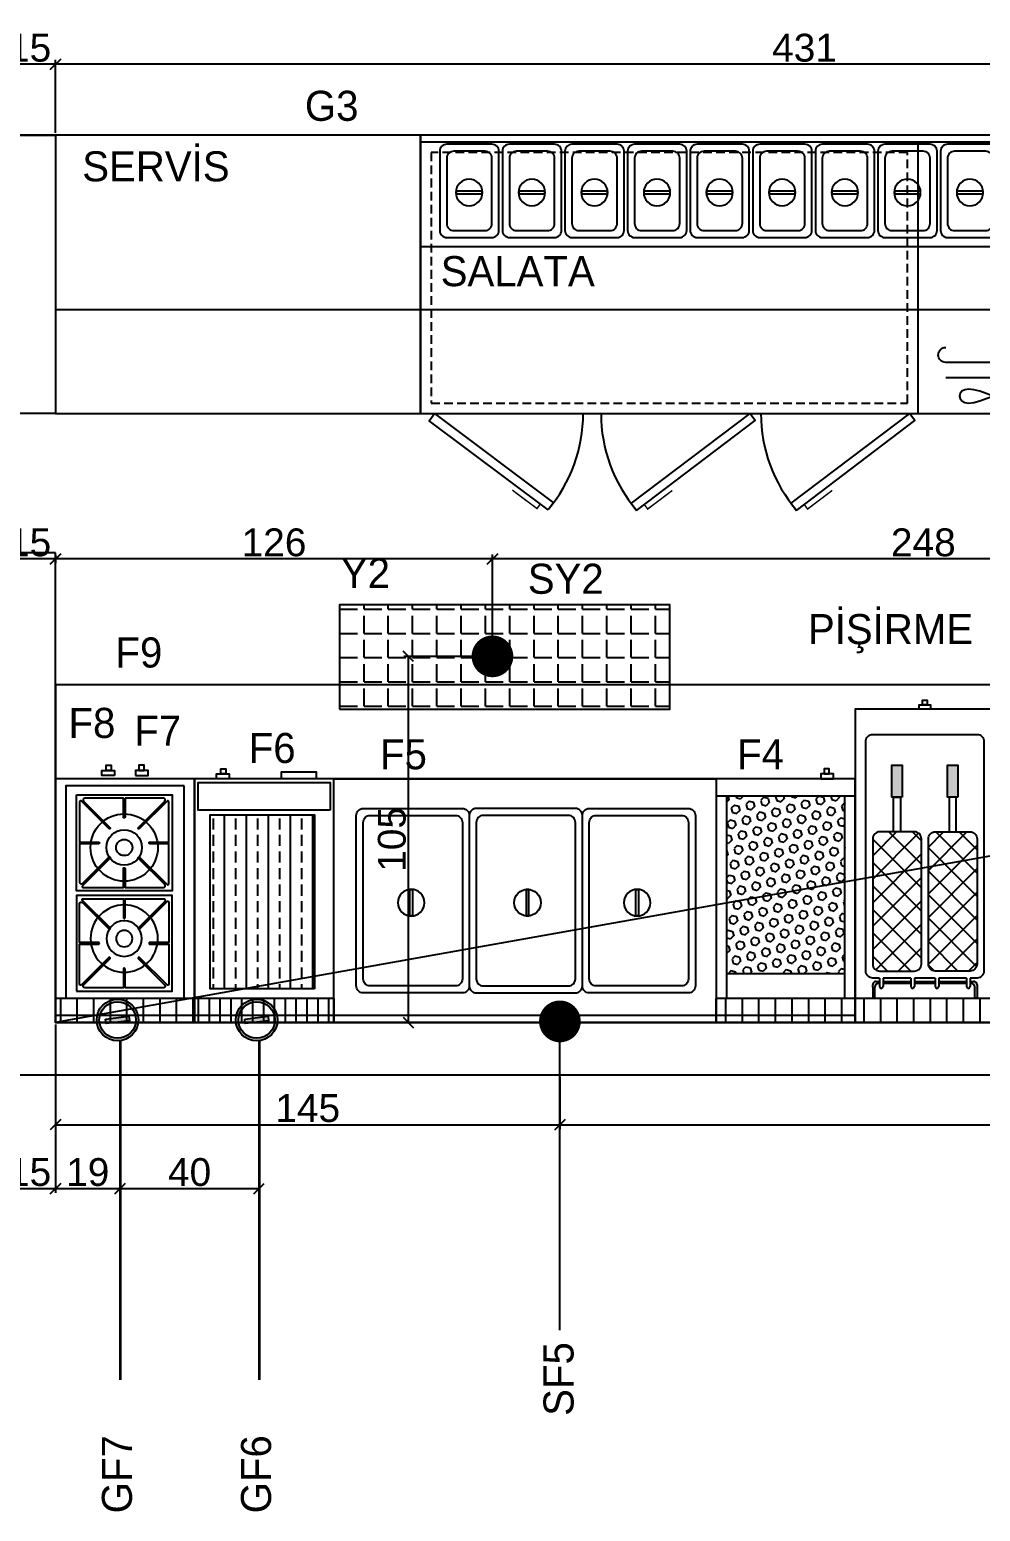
# Model space of a CAD drawing. Header units: millimetres. Extents: x 63882 to 85892, y -58394 to -53173.
# Drawn here: x 73675.1 to 73948.5, y -55514.4 to -55088.6 of the extents above; entities that cross this region are included whole.
import ezdxf
from ezdxf.enums import TextEntityAlignment as Align

# ---------------------------------------------------------------- set-up
doc = ezdxf.new("R2010")
doc.units = ezdxf.units.MM
doc.header["$LTSCALE"] = 5
doc.linetypes.add('DASHED', pattern=[0.75, 0.5, -0.25])
for name, color, linetype in [('002 Çizgi', 7, 'Continuous'), ('S2000-002 Çizgi', 7, 'Continuous'), ('S2000-024 Gaz Tes İşaretler', 3, 'Continuous'), ('SIH', 4, 'Continuous'), ('SU', 152, 'Continuous')]:
    doc.layers.add(name, color=color, linetype=linetype)
doc.layers.add('ELK', color=1, linetype='Continuous', lineweight=35)
doc.layers.add('GAZ', color=200, linetype='Continuous', lineweight=25)
doc.styles.get("Standard").update_dxf_attribs({"font": 'arial.ttf'})
doc.styles.add('TAKSİM', font='GOTHIC.TTF', dxfattribs={"height": 20})
doc.dimstyles.new('OLCU50', dxfattribs={"dimtxt": 8, "dimasz": 3, "dimexe": 1.25, "dimexo": 0.625, "dimtad": 1, "dimdec": 0, "dimtxsty": 'Standard', "dimblk": 'OBLIQUE', "dimcen": 2.5, "dimclrd": 256, "dimclre": 251, "dimclrt": 25, "dimadec": 0, "dimazin": 0, "dimtfac": 1, "dimtdec": 0, "dimtmove": 0, "dimatfit": 3, "dimldrblk": 'OBLIQUE', "dimfxl": 1, "dimarcsym": 0})
pattern_1 = [(45, (-3503.4763, -4976.5224), (-3.367596, 3.367596), []), (135, (-3503.4763, -4976.5224), (-3.367596, -3.367596), [])]
pattern_2 = [(45, (-3543.4763, -4976.5224), (-3.367596, 3.367596), []), (135, (-3543.4763, -4976.5224), (-3.367596, -3.367596), [])]

# ---------------------------------------------------------------- blocks, each defined once
blk = doc.blocks.new('A$C604B7618')
at = {"layer": 'S2000-002 Çizgi'}
blk.add_lwpolyline([(0, 30.57), (30.57, 30.57), (30.57, 0), (0, 0), (0, 30.57)], dxfattribs=at)
blk.add_lwpolyline([(15.55, 29.52), (15.55, 23.44, -0.414214), (15.34, 23.23), (15.23, 23.23, -0.414214), (15.02, 23.44), (15.02, 29.52), (2.68, 29.52, 0.668179), (2.31, 28.63), (10.81, 20.13, -0.810443), (10.38, 19.82), (1.59, 28.61, 0.668179), (1.05, 28.39), (1.05, 15.55), (7.13, 15.55, -0.414214), (7.34, 15.34), (7.34, 15.23, -0.414214), (7.13, 15.02), (1.05, 15.02), (1.05, 2.68, 0.668179), (1.94, 2.31), (10.43, 10.81, -0.810443), (10.75, 10.38), (1.96, 1.59, 0.668179), (2.18, 1.05), (15.02, 1.05), (15.02, 7.13, -0.414214), (15.23, 7.34), (15.34, 7.34, -0.414214), (15.55, 7.13), (15.55, 1.05), (27.88, 1.05, 0.668179), (28.26, 1.94), (19.76, 10.43, -0.810443), (20.19, 10.75), (28.98, 1.96, 0.668179), (29.52, 2.18), (29.52, 15.02), (23.44, 15.02, -0.414214), (23.23, 15.23), (23.23, 15.34, -0.414214), (23.44, 15.55), (29.52, 15.55), (29.52, 28.39, 0.668179), (28.98, 28.61), (20.19, 19.82, -0.810443), (19.76, 20.13), (28.26, 28.63, 0.668179), (27.88, 29.52)], format="xyb", close=True, dxfattribs=at)
for radius in [10.75, 5.66, 2.6]:
    blk.add_circle((15.28, 13.8), radius, dxfattribs=at)
blk = doc.blocks.new('A$C75D42FA3')
at = {"layer": 'S2000-002 Çizgi'}
h = blk.add_hatch(dxfattribs=at)
h.set_pattern_fill('ANSI31', color=256, scale=1.5, angle=45, style=0)
h.set_pattern_definition([(90, (-2508.419, -6411.801), (-4.7625, 9e-16), [])])
h.paths.add_polyline_path([(40, 66.92), (40, 73.92), (0, 73.92), (0, 66.92)])
for points in [[(0, 3.92), (40, 3.92), (40, 73.92), (0, 73.92)], [(40, 66.92), (0, 66.92), (0, 73.92), (40, 73.92)], [(3, 5.92), (37, 5.92), (37, 66.92), (3, 66.92)], [(16.98, 2.92), (13.33, 2.92), (13.33, 1.46), (16.98, 1.46)], [(16.01, 1.46), (14.55, 1.46), (14.55, 0), (16.01, 0)], [(23.02, 2.92), (26.67, 2.92), (26.67, 1.46), (23.02, 1.46)], [(23.99, 1.46), (25.45, 1.46), (25.45, 0), (23.99, 0)]]:
    blk.add_lwpolyline(points, close=True, dxfattribs=at)
at = {"layer": 'S2000-002 Çizgi', "xscale": -0.8999999999996362, "yscale": 0.8999999999996362, "zscale": 0.9}
blk.add_blockref('A$C604B7618', (34, 37.4), dxfattribs=at)
at = {"layer": 'S2000-002 Çizgi', "xscale": 0.8999999999996362, "yscale": 0.8999999999996362, "zscale": 0.8999999999996362, "rotation": 180}
blk.add_blockref('A$C604B7618', (34, 36.06), dxfattribs=at)
blk = doc.blocks.new('A$C10DD08F9')
at = {"layer": 'S2000-002 Çizgi'}
h = blk.add_hatch(dxfattribs=at)
h.set_pattern_fill('ANSI31', color=256, scale=1.5, angle=45, style=0)
h.set_pattern_definition([(90, (-3928.432, -4962.946), (-4.7625, 9e-16), [])])
h.paths.add_polyline_path([(40, 65.92), (40, 72.92), (0, 72.92), (0, 65.92)])
h = blk.add_hatch(dxfattribs=at)
h.set_pattern_fill('HEX', color=256, scale=0.4, angle=45, style=0)
h.set_pattern_definition([(45, (-4118.8184, -4991.2078), (-1.5554256, 1.5554256), [1.27, -2.54]), (165, (-4118.8184, -4991.2078), (-0.5693253, -2.1247509), [1.27, -2.54]), (105, (-4117.9204, -4990.3098), (-2.1247509, -0.5693253), [1.27, -2.54])])
h.paths.add_polyline_path([(37, 58.92), (3, 58.92), (3, 7.92), (37, 7.92)])
blk.add_line((0, 7.92), (40, 7.92), dxfattribs=at)
for points in [[(0, 2.92), (40, 2.92), (40, 72.92), (0, 72.92)], [(0, 72.92), (40, 72.92), (40, 65.92), (0, 65.92)], [(3, 58.92), (37, 58.92), (37, 65.92), (3, 65.92)], [(9.94, 2.92), (6.3, 2.92), (6.3, 1.46), (9.94, 1.46)], [(8.98, 1.46), (7.52, 1.46), (7.52, 0), (8.98, 0)]]:
    blk.add_lwpolyline(points, close=True, dxfattribs=at)
blk.add_lwpolyline([(3, 62.92), (3, 7.92), (37, 7.92), (37, 62.92)], dxfattribs=at)
blk = doc.blocks.new('A$C606A0E10')
at = {"layer": 'S2000-002 Çizgi'}
h = blk.add_hatch(dxfattribs=at)
h.set_pattern_fill('ANSI31', color=256, scale=25, angle=45, style=0)
h.set_pattern_definition([(90, (-3683, -7890.5476), (-3.125, 7e-16), [])])
h.paths.add_polyline_path([(0, 72.92), (0, 65.92), (40, 65.92), (40, 72.92)])
h = blk.add_hatch(dxfattribs=at)
h.set_pattern_fill('ANSI33', color=256, angle=45, style=0)
h.set_pattern_definition([(90, (-2871.404, -4914.4606), (-6.35, 1e-15), []), (90, (-2868.229, -4911.2855), (-6.35, 1e-15), [3.175, -1.5875])])
h.paths.add_polyline_path([(35.53, 63.21), (5.53, 63.21), (5.53, 13.21), (35.53, 13.21)])
for points in [[(0, 2.92), (40, 2.92), (40, 72.92), (0, 72.92)], [(0, 72.92), (40, 72.92), (40, 65.92), (0, 65.92)], [(5.53, 63.21), (35.53, 63.21), (35.53, 13.21), (5.53, 13.21)], [(1, 11.92), (39, 11.92), (39, 3.92), (1, 3.92)], [(5, 2.92), (15, 2.92), (15, 0.92), (5, 0.92)], [(30.06, 2.92), (33.7, 2.92), (33.7, 1.46), (30.06, 1.46)], [(31.02, 1.46), (32.48, 1.46), (32.48, 0), (31.02, 0)]]:
    blk.add_lwpolyline(points, close=True, dxfattribs=at)
blk = doc.blocks.new('A$C4383204F')
at = {"layer": 'S2000-002 Çizgi'}
for points in [[(51, 32.5), (2, 32.5, 0.414214), (0, 30.5), (0, 2, 0.414214), (2, 0), (51, 0, 0.414214), (53, 2), (53, 30.5, 0.414214)], [(49, 30.5), (4, 30.5, 0.414214), (2, 28.5), (2, 4, 0.414214), (4, 2), (49, 2, 0.414214), (51, 4), (51, 28.5, 0.414214)]]:
    blk.add_lwpolyline(points, format="xyb", close=True, dxfattribs=at)
blk.add_lwpolyline([(29.68, 16.18), (22.18, 16.18), (22.18, 15.43), (29.68, 15.43)], close=True, dxfattribs=at)
blk.add_circle((25.93, 15.78), 3.82, dxfattribs=at)
blk = doc.blocks.new('A$C662C3301')
at = {"layer": 'S2000-002 Çizgi'}
blk.add_lwpolyline([(0, 70), (110, 70), (110, 0), (0, 0)], close=True, dxfattribs=at)
at = {"layer": 'S2000-002 Çizgi', "extrusion": (0, 0, -1), "zscale": -1, "rotation": 90}
for p in [(-6.5, 8.5), (-71.5, 8.5)]:
    blk.add_blockref('A$C4383204F', p, dxfattribs=at)
at = {"layer": 'S2000-002 Çizgi', "rotation": 90}
blk.add_blockref('A$C4383204F', (71.5, 8.5), dxfattribs=at)
blk = doc.blocks.new('A$C01E77913')
at = {"layer": 'S2000-002 Çizgi'}
for points in [[(2, 26.8), (15, 26.8, -0.414214), (17, 24.8), (17, 2, -0.414214), (15, 0), (2, 0, -0.414214), (0, 2), (0, 24.8, -0.414214)], [(4, 24.8), (13, 24.8, -0.414214), (15, 22.8), (15, 4, -0.414214), (13, 2), (4, 2, -0.414214), (2, 4), (2, 22.8, -0.414214)]]:
    blk.add_lwpolyline(points, format="xyb", close=True, dxfattribs=at)
blk.add_lwpolyline([(4.71, 14.27), (12.21, 14.27), (12.21, 13.52), (4.71, 13.52)], close=True, dxfattribs=at)
blk.add_circle((8.46, 13.87), 3.82, dxfattribs=at)
blk = doc.blocks.new('A$C5A5326B7')
at = {"layer": '002 Çizgi', "color": 7}
blk.add_line((188, 105.82), (0, 105.82), dxfattribs=at)
for points in [[(188, 27.82), (188, 107.82), (0, 107.82), (0, 27.82)], [(0, 75.82), (188.01, 75.82), (188.01, 107.82), (0, 107.82)], [(171.56, 30.84), (170.1, 31.01), (168.4, 31.47), (166.54, 32.11), (164.59, 32.84), (162.64, 33.58), (160.78, 34.22), (159.07, 34.67), (157.62, 34.85), (156.47, 34.67), (155.66, 34.22), (155.17, 33.58), (155, 32.84), (155.17, 32.11), (155.66, 31.47), (156.47, 31.01), (157.62, 30.84), (159.07, 31.01), (160.78, 31.47), (162.64, 32.11), (164.59, 32.84), (166.54, 33.58), (168.4, 34.22), (170.1, 34.67), (171.56, 34.85), (172.7, 34.67), (173.52, 34.22), (174.01, 33.58), (174.17, 32.84), (174.01, 32.11), (173.52, 31.47), (172.7, 31.01)], [(36.69, 0.15), (2.46, 25.76), (4, 27.82), (38.23, 2.2)], [(62.06, 0), (96.17, 25.77), (94.62, 27.82), (60.51, 2.05)], [(108.04, 0), (142.15, 25.77), (140.6, 27.82), (106.49, 2.05)]]:
    blk.add_lwpolyline(points, close=True, dxfattribs=at)
at = {"layer": '002 Çizgi', "color": 7, "linetype": 'DASHED'}
blk.add_lwpolyline([(140, 102.82), (3, 102.82), (3, 30.82), (140, 30.82)], close=True, dxfattribs=at)
at = {"layer": '002 Çizgi', "color": 7}
blk.add_lwpolyline([(143, 105.82), (143, 27.82)], dxfattribs=at)
for points in [[(177.67, 42.5), (151, 42.5, -1), (151, 46.84)], [(151, 38.15), (177.67, 38.15, 1), (177.67, 42.5)]]:
    blk.add_lwpolyline(points, format="xyb", dxfattribs=at)
at = {"layer": '002 Çizgi', "color": 7, "const_width": 0.427}
for points in [[(34.44, 1.84), (33.45, 0.51), (27.79, 4.74), (26.35, 5.83)], [(64.3, 1.7), (65.3, 0.38), (70.93, 4.63), (72.38, 5.72)], [(110.28, 1.7), (111.28, 0.38), (116.91, 4.63), (118.36, 5.72)]]:
    blk.add_lwpolyline(points, dxfattribs=at)
at = {"layer": '002 Çizgi', "color": 7}
for centre, start, end in [((4, 27.82), 319.755, 0), ((94.62, 27.82), 180, 220.5092), ((140.6, 27.82), 180, 220.5092)]:
    blk.add_arc(centre, 42.75, start, end, dxfattribs=at)
at = {"layer": '002 Çizgi', "color": 7, "xscale": -1, "rotation": 180}
for p in [(5.51, 105.21), (23.51, 105.21), (41.51, 105.21), (59.51, 105.21), (77.51, 105.21), (95.51, 105.21), (113.51, 105.21), (131.51, 105.21), (149.51, 105.21), (167.51, 104.82)]:
    blk.add_blockref('A$C01E77913', p, dxfattribs=at)
blk = doc.blocks.new('A$C537127FE')
at = {"layer": 'S2000-002 Çizgi'}
h = blk.add_hatch(dxfattribs=at)
h.set_pattern_fill('ANSI31', color=256, scale=1.5, angle=45, style=0)
h.set_pattern_definition([(90, (-3458.603, -4973.7387), (-4.7625, 9e-16), [])])
h.paths.add_polyline_path([(0, 92.62), (0, 85.62), (80, 85.62), (80, 92.62)])
h = blk.add_hatch(color=256, dxfattribs=at)
h.paths.add_polyline_path([(35, 81.8), (35, 82.44), (35, 85.62), (34.36, 85.62), (34.36, 82.44, -0.414214), (33.36, 81.44), (33, 81.44), (33, 80.8), (34, 80.8, 0.414214)])
h.paths.add_polyline_path([(32, 81.44), (24, 81.44), (24, 80.8), (32, 80.8)])
h.paths.add_polyline_path([(23, 81.44), (17, 81.44), (17, 80.8), (23, 80.8)])
h.paths.add_polyline_path([(16, 81.44), (8, 81.44), (8, 80.8), (16, 80.8)])
h.paths.add_polyline_path([(5.64, 82.44), (5.64, 85.62), (5, 85.62), (5, 81.8, 0.414214), (6, 80.8), (6.64, 80.8), (7, 80.8), (7, 81.44), (6.64, 81.44, -0.414214)])
h = blk.add_hatch(color=256, dxfattribs=at)
h.paths.add_polyline_path([(75, 81.8), (75, 82.44), (75, 85.62), (74.36, 85.62), (74.36, 82.44, -0.414214), (73.36, 81.44), (73, 81.44), (73, 80.8), (74, 80.8, 0.414214)])
h.paths.add_polyline_path([(72, 81.44), (64, 81.44), (64, 80.8), (72, 80.8)])
h.paths.add_polyline_path([(63, 81.44), (57, 81.44), (57, 80.8), (63, 80.8)])
h.paths.add_polyline_path([(56, 81.44), (48, 81.44), (48, 80.8), (56, 80.8)])
h.paths.add_polyline_path([(45.64, 82.44), (45.64, 85.62), (45, 85.62), (45, 81.8, 0.414214), (46, 80.8), (46.64, 80.8), (47, 80.8), (47, 81.44), (46.64, 81.44, -0.414214)])
h = blk.add_hatch(dxfattribs=at)
h.set_pattern_fill('ANSI37', color=256, scale=1.5, style=0)
h.set_pattern_definition(pattern_2)
h.paths.add_polyline_path([(19, 75.84, 0.414214), (17, 77.84), (7, 77.84, 0.414214), (5, 75.84), (5, 39.84, 0.414214), (7, 37.84), (17, 37.84, 0.414214), (19, 39.84)])
h = blk.add_hatch(dxfattribs=at)
h.set_pattern_fill('ANSI37', color=256, scale=1.5, style=0)
h.set_pattern_definition(pattern_2)
h.paths.add_polyline_path([(35, 75.84, 0.414214), (33, 77.84), (23, 77.84, 0.414214), (21, 75.84), (21, 39.84, 0.414214), (23, 37.84), (33, 37.84, 0.414214), (35, 39.84)])
h = blk.add_hatch(dxfattribs=at)
h.set_pattern_fill('ANSI37', color=256, scale=1.5, style=0)
h.set_pattern_definition(pattern_1)
h.paths.add_polyline_path([(59, 75.84, 0.414214), (57, 77.84), (47, 77.84, 0.414214), (45, 75.84), (45, 39.84, 0.414214), (47, 37.84), (57, 37.84, 0.414214), (59, 39.84)])
h = blk.add_hatch(dxfattribs=at)
h.set_pattern_fill('ANSI37', color=256, scale=1.5, style=0)
h.set_pattern_definition(pattern_1)
h.paths.add_polyline_path([(75, 75.84, 0.414214), (73, 77.84), (63, 77.84, 0.414214), (61, 75.84), (61, 39.84, 0.414214), (63, 37.84), (73, 37.84, 0.414214), (75, 39.84)])
for points in [[(10.49, 27.84), (13.51, 27.84), (13.51, 18.68), (10.49, 18.68)], [(26.49, 27.84), (29.51, 27.84), (29.51, 18.68), (26.49, 18.68)], [(50.49, 27.84), (53.51, 27.84), (53.51, 18.68), (50.49, 18.68)], [(66.49, 27.84), (69.51, 27.84), (69.51, 18.68), (66.49, 18.68)]]:
    blk.add_hatch(color=256, dxfattribs=at).paths.add_polyline_path(points)
for p, q in [((5, 81.8), (5, 85.62)), ((5, 85.62), (5.64, 85.62)), ((5.64, 85.62), (5.64, 82.44)), ((34.36, 85.62), (34.36, 82.44)), ((35, 85.62), (34.36, 85.62)), ((35, 82.44), (35, 85.62)), ((45, 85.62), (45.64, 85.62)), ((45, 81.8), (45, 85.62)), ((45.64, 85.62), (45.64, 82.44)), ((75, 85.62), (74.36, 85.62)), ((74.36, 85.62), (74.36, 82.44)), ((75, 82.44), (75, 85.62)), ((6.64, 81.44), (7, 81.44)), ((7, 79.84), (7, 82.32)), ((8, 79.84), (8, 82.32)), ((8, 81.44), (16, 81.44)), ((16, 79.84), (16, 82.32)), ((17, 79.84), (17, 82.32)), ((17, 81.44), (23, 81.44)), ((23, 79.84), (23, 82.32)), ((24, 79.84), (24, 82.32)), ((24, 81.44), (32, 81.44)), ((32, 79.84), (32, 82.32)), ((33, 79.84), (33, 82.32)), ((33, 81.44), (33.36, 81.44)), ((35, 82.44), (35, 81.8)), ((46.64, 81.44), (47, 81.44)), ((47, 79.84), (47, 82.32)), ((48, 79.84), (48, 82.32)), ((48, 81.44), (56, 81.44)), ((56, 79.84), (56, 82.32)), ((57, 79.84), (57, 82.32)), ((57, 81.44), (63, 81.44)), ((63, 79.84), (63, 82.32)), ((64, 79.84), (64, 82.32)), ((64, 81.44), (72, 81.44)), ((72, 79.84), (72, 82.32)), ((73, 79.84), (73, 82.32)), ((73, 81.44), (73.36, 81.44)), ((75, 82.44), (75, 81.8)), ((6.64, 80.8), (6, 80.8)), ((7, 80.8), (6.64, 80.8)), ((16, 80.8), (8, 80.8)), ((23, 80.8), (17, 80.8)), ((32, 80.8), (24, 80.8)), ((34, 80.8), (33, 80.8)), ((46.64, 80.8), (46, 80.8)), ((47, 80.8), (46.64, 80.8)), ((56, 80.8), (48, 80.8)), ((63, 80.8), (57, 80.8)), ((72, 80.8), (64, 80.8)), ((74, 80.8), (73, 80.8))]:
    blk.add_line(p, q, dxfattribs=at)
for points in [[(0, 2.62), (80, 2.62), (80, 92.62), (0, 92.62)], [(0, 92.62), (80, 92.62), (80, 85.62), (0, 85.62)], [(11, 37.84), (11, 27.84), (13, 27.84), (13, 37.84)], [(29, 37.84), (29, 27.84), (27, 27.84), (27, 37.84)], [(51, 37.84), (51, 27.84), (53, 27.84), (53, 37.84)], [(69, 37.84), (69, 27.84), (67, 27.84), (67, 37.84)], [(10.49, 27.84), (13.51, 27.84), (13.51, 18.68), (10.49, 18.68)], [(26.49, 27.84), (29.51, 27.84), (29.51, 18.68), (26.49, 18.68)], [(50.49, 27.84), (53.51, 27.84), (53.51, 18.68), (50.49, 18.68)], [(66.49, 27.84), (69.51, 27.84), (69.51, 18.68), (66.49, 18.68)], [(18.36, 2.62), (21.64, 2.62), (21.64, 1.31), (18.36, 1.31)], [(19.34, 1.31), (20.66, 1.31), (20.66, 0), (19.34, 0)], [(58.36, 2.62), (61.64, 2.62), (61.64, 1.31), (58.36, 1.31)], [(59.34, 1.31), (60.66, 1.31), (60.66, 0), (59.34, 0)]]:
    blk.add_lwpolyline(points, close=True, dxfattribs=at)
for points in [[(35, 9.84), (5, 9.84, -0.414214), (3, 11.84), (3, 77.84, -0.414214), (5, 79.84), (7, 79.84)], [(33, 79.84), (35, 79.84, -0.414214), (37, 77.84), (37, 11.84, -0.414214), (35, 9.84), (29, 9.84)], [(69, 9.84), (45, 9.84, -0.414214), (43, 11.84), (43, 77.84, -0.414214), (45, 79.84), (47, 79.84)], [(73, 79.84), (75, 79.84, -0.414214), (77, 77.84), (77, 11.84, -0.414214), (75, 9.84), (69, 9.84)]]:
    blk.add_lwpolyline(points, format="xyb", dxfattribs=at)
for points in [[(7, 77.84), (17, 77.84, -0.414214), (19, 75.84), (19, 39.84, -0.414214), (17, 37.84), (7, 37.84, -0.414214), (5, 39.84), (5, 75.84, -0.414214)], [(33, 77.84), (23, 77.84, 0.414214), (21, 75.84), (21, 39.84, 0.414214), (23, 37.84), (33, 37.84, 0.414214), (35, 39.84), (35, 75.84, 0.414214)], [(47, 77.84), (57, 77.84, -0.414214), (59, 75.84), (59, 39.84, -0.414214), (57, 37.84), (47, 37.84, -0.414214), (45, 39.84), (45, 75.84, -0.414214)], [(73, 77.84), (63, 77.84, 0.414214), (61, 75.84), (61, 39.84, 0.414214), (63, 37.84), (73, 37.84, 0.414214), (75, 39.84), (75, 75.84, 0.414214)]]:
    blk.add_lwpolyline(points, format="xyb", close=True, dxfattribs=at)
for points in [[(8, 79.84), (16, 79.84)], [(17, 79.84), (23, 79.84)], [(24, 79.84), (32, 79.84)], [(48, 79.84), (56, 79.84)], [(57, 79.84), (63, 79.84)], [(64, 79.84), (72, 79.84)]]:
    blk.add_lwpolyline(points, dxfattribs=at)
for centre, radius, start, end in [((6, 81.8), 1, 180, 270), ((6.64, 82.44), 1, 180, 270), ((7.5, 82.32), 0.5, 0, 180), ((16.5, 82.32), 0.5, 0, 180), ((23.5, 82.32), 0.5, 0, 180), ((32.5, 82.32), 0.5, 0, 180), ((33.36, 82.44), 1, 270, 0), ((34, 81.8), 1, 270, 0), ((46, 81.8), 1, 180, 270), ((46.64, 82.44), 1, 180, 270), ((47.5, 82.32), 0.5, 0, 180), ((56.5, 82.32), 0.5, 0, 180), ((63.5, 82.32), 0.5, 0, 180), ((72.5, 82.32), 0.5, 0, 180), ((73.36, 82.44), 1, 270, 0), ((74, 81.8), 1, 270, 0)]:
    blk.add_arc(centre, radius, start, end, dxfattribs=at)
blk = doc.blocks.new('A$C7E7D3E18')
at = {"layer": 'SIH', "linetype": 'Continuous', "const_width": 6}
blk.add_lwpolyline([(3, 6, 1), (9, 6, 1)], format="xyb", close=True, dxfattribs=at)
blk = doc.blocks.new('A$C45BD7F52')
at = {"layer": 'S2000-024 Gaz Tes İşaretler'}
h = blk.add_hatch(color=256, dxfattribs=at)
h.paths.add_polyline_path([(8, 4, 1), (0, 4, 1)])
h.paths.add_polyline_path([(7.5, 4, 1), (0.5, 4, 1)], flags=16)
for radius in [4, 3.5]:
    blk.add_circle((4, 4), radius, dxfattribs=at)
blk = doc.blocks.new('A$C73223F6F')
at = {"layer": 'GAZ'}
blk.add_hatch(color=256, dxfattribs=at).paths.add_polyline_path([(2.63, 6.75), (2.59, 5.44), (9.36, 5.25), (9.4, 6.56)])
blk.add_lwpolyline([(2.63, 6.75), (9.4, 6.56), (9.36, 5.25), (2.59, 5.44)], close=True, dxfattribs=at)
at = {"layer": 'GAZ', "xscale": 1.499999999995655, "yscale": 1.499999999995655, "zscale": 1.499999999995655, "rotation": 358.3670394844737}
blk.add_blockref('A$C45BD7F52', (-0.17, 0.17), dxfattribs=at)
blk = doc.blocks.new('_Oblique')
at = {"color": 0, "linetype": 'ByBlock', "lineweight": -2}
blk.add_line((-0.5, -0.5), (0.5, 0.5), dxfattribs=at)
blk = doc.blocks.new('*D136')
at = {"color": 251, "lineweight": -2, "ltscale": 5, "transparency": 16777216}
for p, q in [((73804.53, -55268.73), (73782.71, -55268.73)), ((73804.53, -55373.95), (73782.71, -55373.95))]:
    blk.add_line(p, q, dxfattribs=at)
at = {"lineweight": -2, "ltscale": 5, "transparency": 16777216}
blk.add_line((73783.96, -55268.73), (73783.96, -55373.95), dxfattribs=at)
at = {"layer": 'Defpoints', "color": 0, "ltscale": 5, "transparency": 16777216}
for p in [(73805.16, -55268.73), (73783.96, -55373.95), (73805.16, -55373.95)]:
    blk.add_point(p, dxfattribs=at)
at = {"lineweight": -2, "ltscale": 5, "transparency": 16777216, "xscale": 3, "yscale": 3, "zscale": 3}
for p, rotation in [((73783.96, -55268.73), 90), ((73783.96, -55373.95), 270)]:
    blk.add_blockref('_Oblique', p, dxfattribs=dict(at, rotation=rotation))
at = {"color": 25, "ltscale": 5, "transparency": 16777216, "insert": (73779.25, -55321.34), "char_height": 8, "attachment_point": 5, "rotation": 90}
blk.add_mtext('105', dxfattribs=at)
blk = doc.blocks.new('*D140')
at = {"color": 251, "lineweight": -2, "ltscale": 5, "transparency": 16777216}
for p, q in [((73667.57, -55374.57), (73667.57, -55422.95)), ((73682.5, -55374.57), (73682.5, -55422.95))]:
    blk.add_line(p, q, dxfattribs=at)
at = {"lineweight": -2, "ltscale": 5, "transparency": 16777216}
blk.add_line((73667.57, -55421.7), (73682.5, -55421.7), dxfattribs=at)
at = {"layer": 'Defpoints', "color": 0, "ltscale": 5, "transparency": 16777216}
for p in [(73667.57, -55373.95), (73682.5, -55373.95), (73682.5, -55421.7)]:
    blk.add_point(p, dxfattribs=at)
at = {"lineweight": -2, "ltscale": 5, "transparency": 16777216, "xscale": 3, "yscale": 3, "zscale": 3, "rotation": 180}
blk.add_blockref('_Oblique', (73667.57, -55421.7), dxfattribs=at)
at = {"lineweight": -2, "ltscale": 5, "transparency": 16777216, "xscale": 3, "yscale": 3, "zscale": 3}
blk.add_blockref('_Oblique', (73682.5, -55421.7), dxfattribs=at)
at = {"color": 25, "ltscale": 5, "transparency": 16777216, "insert": (73675.04, -55416.99), "char_height": 8, "attachment_point": 5}
blk.add_mtext('15', dxfattribs=at)
blk = doc.blocks.new('*D141')
at = {"color": 251, "lineweight": -2, "ltscale": 5, "transparency": 16777216}
for p, q in [((73682.5, -55374.57), (73682.5, -55422.95)), ((73701.05, -55389.57), (73701.05, -55422.95))]:
    blk.add_line(p, q, dxfattribs=at)
at = {"lineweight": -2, "ltscale": 5, "transparency": 16777216}
blk.add_line((73682.5, -55421.7), (73701.05, -55421.7), dxfattribs=at)
at = {"layer": 'Defpoints', "color": 0, "ltscale": 5, "transparency": 16777216}
for p in [(73682.5, -55373.95), (73701.05, -55388.95), (73701.05, -55421.7)]:
    blk.add_point(p, dxfattribs=at)
at = {"lineweight": -2, "ltscale": 5, "transparency": 16777216, "xscale": 3, "yscale": 3, "zscale": 3, "rotation": 180}
blk.add_blockref('_Oblique', (73682.5, -55421.7), dxfattribs=at)
at = {"lineweight": -2, "ltscale": 5, "transparency": 16777216, "xscale": 3, "yscale": 3, "zscale": 3}
blk.add_blockref('_Oblique', (73701.05, -55421.7), dxfattribs=at)
at = {"color": 25, "ltscale": 5, "transparency": 16777216, "insert": (73691.78, -55416.99), "char_height": 8, "attachment_point": 5}
blk.add_mtext('19', dxfattribs=at)
blk = doc.blocks.new('*D142')
at = {"color": 251, "lineweight": -2, "ltscale": 5, "transparency": 16777216}
for p, q in [((73701.05, -55389.57), (73701.05, -55422.95)), ((73741.05, -55389.57), (73741.05, -55422.95))]:
    blk.add_line(p, q, dxfattribs=at)
at = {"lineweight": -2, "ltscale": 5, "transparency": 16777216}
blk.add_line((73701.05, -55421.7), (73741.05, -55421.7), dxfattribs=at)
at = {"layer": 'Defpoints', "color": 0, "ltscale": 5, "transparency": 16777216}
for p in [(73701.05, -55388.95), (73741.05, -55388.95), (73741.05, -55421.7)]:
    blk.add_point(p, dxfattribs=at)
at = {"lineweight": -2, "ltscale": 5, "transparency": 16777216, "xscale": 3, "yscale": 3, "zscale": 3, "rotation": 180}
blk.add_blockref('_Oblique', (73701.05, -55421.7), dxfattribs=at)
at = {"lineweight": -2, "ltscale": 5, "transparency": 16777216, "xscale": 3, "yscale": 3, "zscale": 3}
blk.add_blockref('_Oblique', (73741.05, -55421.7), dxfattribs=at)
at = {"color": 25, "ltscale": 5, "transparency": 16777216, "insert": (73721.05, -55416.99), "char_height": 8, "attachment_point": 5}
blk.add_mtext('40', dxfattribs=at)
blk = doc.blocks.new('*D143')
at = {"color": 251, "lineweight": -2, "ltscale": 5, "transparency": 16777216}
for p, q in [((73682.5, -55375.2), (73682.5, -55404.57)), ((73827.55, -55389.57), (73827.55, -55404.57))]:
    blk.add_line(p, q, dxfattribs=at)
at = {"lineweight": -2, "ltscale": 5, "transparency": 16777216}
blk.add_line((73682.5, -55403.32), (73827.55, -55403.32), dxfattribs=at)
at = {"layer": 'Defpoints', "color": 0, "ltscale": 5, "transparency": 16777216}
for p in [(73682.5, -55374.57), (73827.55, -55388.95), (73827.55, -55403.32)]:
    blk.add_point(p, dxfattribs=at)
at = {"lineweight": -2, "ltscale": 5, "transparency": 16777216, "xscale": 3, "yscale": 3, "zscale": 3, "rotation": 180}
blk.add_blockref('_Oblique', (73682.5, -55403.32), dxfattribs=at)
at = {"lineweight": -2, "ltscale": 5, "transparency": 16777216, "xscale": 3, "yscale": 3, "zscale": 3}
blk.add_blockref('_Oblique', (73827.55, -55403.32), dxfattribs=at)
at = {"color": 25, "ltscale": 5, "transparency": 16777216, "insert": (73755.03, -55398.61), "char_height": 8, "attachment_point": 5}
blk.add_mtext('145', dxfattribs=at)
blk = doc.blocks.new('*D144')
at = {"color": 251, "lineweight": -2, "ltscale": 5, "transparency": 16777216}
for p, q in [((74211, -55374.57), (74211, -55404.57)), ((73827.55, -55389.57), (73827.55, -55404.57))]:
    blk.add_line(p, q, dxfattribs=at)
at = {"lineweight": -2, "ltscale": 5, "transparency": 16777216}
blk.add_line((73827.55, -55403.32), (74211, -55403.32), dxfattribs=at)
at = {"layer": 'Defpoints', "color": 0, "ltscale": 5, "transparency": 16777216}
for p in [(74211, -55373.95), (73827.55, -55388.95), (74211, -55403.32)]:
    blk.add_point(p, dxfattribs=at)
at = {"lineweight": -2, "ltscale": 5, "transparency": 16777216, "xscale": 3, "yscale": 3, "zscale": 3, "rotation": 180}
blk.add_blockref('_Oblique', (73827.55, -55403.32), dxfattribs=at)
at = {"lineweight": -2, "ltscale": 5, "transparency": 16777216, "xscale": 3, "yscale": 3, "zscale": 3}
blk.add_blockref('_Oblique', (74211, -55403.32), dxfattribs=at)
at = {"color": 25, "ltscale": 5, "transparency": 16777216, "insert": (74019.28, -55398.61), "char_height": 8, "attachment_point": 5}
blk.add_mtext('383', dxfattribs=at)
blk = doc.blocks.new('*D160')
at = {"color": 251, "lineweight": -2, "ltscale": 5, "transparency": 16777216}
for p, q in [((73808.16, -55268.11), (73808.16, -55239.48)), ((74055.94, -55268.32), (74055.94, -55239.48))]:
    blk.add_line(p, q, dxfattribs=at)
at = {"lineweight": -2, "ltscale": 5, "transparency": 16777216}
blk.add_line((74055.94, -55240.73), (73808.16, -55240.73), dxfattribs=at)
at = {"layer": 'Defpoints', "color": 0, "ltscale": 5, "transparency": 16777216}
for p in [(73808.16, -55240.73), (73808.16, -55268.73), (74055.94, -55268.95)]:
    blk.add_point(p, dxfattribs=at)
at = {"lineweight": -2, "ltscale": 5, "transparency": 16777216, "xscale": 3, "yscale": 3, "zscale": 3, "rotation": 180}
blk.add_blockref('_Oblique', (73808.16, -55240.73), dxfattribs=at)
at = {"lineweight": -2, "ltscale": 5, "transparency": 16777216, "xscale": 3, "yscale": 3, "zscale": 3}
blk.add_blockref('_Oblique', (74055.94, -55240.73), dxfattribs=at)
at = {"color": 25, "ltscale": 5, "transparency": 16777216, "insert": (73932.05, -55236.02), "char_height": 8, "attachment_point": 5}
blk.add_mtext('248', dxfattribs=at)
blk = doc.blocks.new('*D161')
at = {"color": 251, "lineweight": -2, "ltscale": 5, "transparency": 16777216}
for p, q in [((73682.5, -55239.57), (73682.5, -55241.98)), ((73808.16, -55268.11), (73808.16, -55239.48))]:
    blk.add_line(p, q, dxfattribs=at)
at = {"lineweight": -2, "ltscale": 5, "transparency": 16777216}
blk.add_line((73808.16, -55240.73), (73682.5, -55240.73), dxfattribs=at)
at = {"layer": 'Defpoints', "color": 0, "ltscale": 5, "transparency": 16777216}
for p in [(73682.5, -55238.95), (73682.5, -55240.73), (73808.16, -55268.73)]:
    blk.add_point(p, dxfattribs=at)
at = {"lineweight": -2, "ltscale": 5, "transparency": 16777216, "xscale": 3, "yscale": 3, "zscale": 3, "rotation": 180}
blk.add_blockref('_Oblique', (73682.5, -55240.73), dxfattribs=at)
at = {"lineweight": -2, "ltscale": 5, "transparency": 16777216, "xscale": 3, "yscale": 3, "zscale": 3}
blk.add_blockref('_Oblique', (73808.16, -55240.73), dxfattribs=at)
at = {"color": 25, "ltscale": 5, "transparency": 16777216, "insert": (73745.33, -55236.02), "char_height": 8, "attachment_point": 5}
blk.add_mtext('126', dxfattribs=at)
blk = doc.blocks.new('*D162')
at = {"color": 251, "lineweight": -2, "ltscale": 5, "transparency": 16777216}
for p, q in [((73667.61, -55241.35), (73667.61, -55239.48)), ((73682.5, -55239.57), (73682.5, -55241.98))]:
    blk.add_line(p, q, dxfattribs=at)
at = {"lineweight": -2, "ltscale": 5, "transparency": 16777216}
blk.add_line((73682.5, -55240.73), (73667.61, -55240.73), dxfattribs=at)
at = {"layer": 'Defpoints', "color": 0, "ltscale": 5, "transparency": 16777216}
for p in [(73667.61, -55240.73), (73667.61, -55241.98), (73682.5, -55238.95)]:
    blk.add_point(p, dxfattribs=at)
at = {"lineweight": -2, "ltscale": 5, "transparency": 16777216, "xscale": 3, "yscale": 3, "zscale": 3, "rotation": 180}
blk.add_blockref('_Oblique', (73667.61, -55240.73), dxfattribs=at)
at = {"lineweight": -2, "ltscale": 5, "transparency": 16777216, "xscale": 3, "yscale": 3, "zscale": 3}
blk.add_blockref('_Oblique', (73682.5, -55240.73), dxfattribs=at)
at = {"color": 25, "ltscale": 5, "transparency": 16777216, "insert": (73675.05, -55236.02), "char_height": 8, "attachment_point": 5}
blk.add_mtext('15', dxfattribs=at)
blk = doc.blocks.new('*D169')
at = {"color": 251, "lineweight": -2, "ltscale": 5, "transparency": 16777216}
for p, q in [((73682.5, -55118.32), (73682.5, -55097.34)), ((74113.27, -55118.32), (74113.27, -55097.34))]:
    blk.add_line(p, q, dxfattribs=at)
at = {"lineweight": -2, "ltscale": 5, "transparency": 16777216}
blk.add_line((74113.27, -55098.59), (73682.5, -55098.59), dxfattribs=at)
at = {"layer": 'Defpoints', "color": 0, "ltscale": 5, "transparency": 16777216}
for p in [(73682.5, -55098.59), (73682.5, -55118.95), (74113.27, -55118.95)]:
    blk.add_point(p, dxfattribs=at)
at = {"lineweight": -2, "ltscale": 5, "transparency": 16777216, "xscale": 3, "yscale": 3, "zscale": 3, "rotation": 180}
blk.add_blockref('_Oblique', (73682.5, -55098.59), dxfattribs=at)
at = {"lineweight": -2, "ltscale": 5, "transparency": 16777216, "xscale": 3, "yscale": 3, "zscale": 3}
blk.add_blockref('_Oblique', (74113.27, -55098.59), dxfattribs=at)
at = {"color": 25, "ltscale": 5, "transparency": 16777216, "insert": (73897.89, -55093.87), "char_height": 8, "attachment_point": 5}
blk.add_mtext('431', dxfattribs=at)
blk = doc.blocks.new('*D170')
at = {"color": 251, "lineweight": -2, "ltscale": 5, "transparency": 16777216}
for p, q in [((73667.6, -55118.32), (73667.6, -55097.34)), ((73682.5, -55118.32), (73682.5, -55097.34))]:
    blk.add_line(p, q, dxfattribs=at)
at = {"lineweight": -2, "ltscale": 5, "transparency": 16777216}
blk.add_line((73682.5, -55098.59), (73667.6, -55098.59), dxfattribs=at)
at = {"layer": 'Defpoints', "color": 0, "ltscale": 5, "transparency": 16777216}
for p in [(73667.6, -55098.59), (73667.6, -55118.95), (73682.5, -55118.95)]:
    blk.add_point(p, dxfattribs=at)
at = {"lineweight": -2, "ltscale": 5, "transparency": 16777216, "xscale": 3, "yscale": 3, "zscale": 3, "rotation": 180}
blk.add_blockref('_Oblique', (73667.6, -55098.59), dxfattribs=at)
at = {"lineweight": -2, "ltscale": 5, "transparency": 16777216, "xscale": 3, "yscale": 3, "zscale": 3}
blk.add_blockref('_Oblique', (73682.5, -55098.59), dxfattribs=at)
at = {"color": 25, "ltscale": 5, "transparency": 16777216, "insert": (73675.05, -55093.88), "char_height": 8, "attachment_point": 5}
blk.add_mtext('15', dxfattribs=at)

msp = doc.modelspace()

# ---------------------------------------------------------------- hatches: boundary and pattern name
h = msp.add_hatch()
h.set_pattern_fill('ANGLE', color=256)
h.set_pattern_definition([(0, (9055.1844, -4131.925), (0, 6.985), [5.08, -1.905]), (90, (9055.1844, -4131.925), (-6.985, 4e-16), [5.08, -1.905])])
h.paths.add_polyline_path([(73859.18, -55283.91), (73859.18, -55253.91), (73764.18, -55253.91), (73764.18, -55283.91)])

# ---------------------------------------------------------------- linework, layer by layer
for p, q in [((73682.5, -55118.95), (73667.6, -55118.95)), ((73682.5, -55169.07), (74155.5, -55169.07)), ((73682.5, -55198.95), (73667.63, -55198.95)), ((73682.5, -55238.95), (73667.6, -55238.95)), ((74228, -55276.95), (73682.5, -55373.95)), ((73682.5, -55373.95), (74211, -55373.95)), ((73252.57, -55388.95), (74710.5, -55388.95))]:
    msp.add_line(p, q)
for points in [[(73682.5, -55198.95), (73667.6, -55198.95), (73667.6, -55118.95), (73682.5, -55118.95)], [(73682.5, -55198.95), (73787.5, -55198.95), (73787.5, -55118.95), (73682.5, -55118.95)], [(73764.18, -55283.91), (73859.18, -55283.91), (73859.18, -55253.91), (73764.18, -55253.91)], [(73912.5, -55303.95), (73682.5, -55303.95), (73682.5, -55373.95), (73912.5, -55373.95)], [(73912.5, -55371.95), (73682.5, -55371.95), (73682.5, -55373.95), (73912.5, -55373.95)]]:
    msp.add_lwpolyline(points, close=True)
for points in [[(73682.5, -55373.95), (73682.5, -55238.95)], [(74228, -55348.95), (74228, -55276.95), (73682.5, -55276.95), (73682.5, -55373.95), (74211, -55373.95)]]:
    msp.add_lwpolyline(points)
at = {"layer": 'ELK', "color": 3}
for p, q in [((73701.05, -55379.19), (73701.05, -55476.69)), ((73741.05, -55379.19), (73741.05, -55476.69))]:
    msp.add_line(p, q, dxfattribs=at)
at = {"layer": 'SU'}
msp.add_line((73827.55, -55462.36), (73827.55, -55373.64), dxfattribs=at)

# ---------------------------------------------------------------- block references
for name, p in [('A$C5A5326B7', (73787.5, -55226.77)), ('A$C662C3301', (73762.5, -55373.95))]:
    msp.add_blockref(name, p)
at = {"extrusion": (0, 0, -1), "zscale": -1, "rotation": 180}
for p in [(-73802.15, -55262.73), (-73821.55, -55367.64)]:
    msp.add_blockref('A$C7E7D3E18', p, dxfattribs=at)
at = {"layer": 'GAZ', "color": 3, "rotation": 8.454303259601334}
for p in [(73695.29, -55380.05), (73735.29, -55380.05)]:
    msp.add_blockref('A$C73223F6F', p, dxfattribs=at)
at = {"layer": 'S2000-002 Çizgi', "rotation": 180}
for name, p in [('A$C537127FE', (73992.5, -55281.33)), ('A$C75D42FA3', (73722.5, -55300.03)), ('A$C606A0E10', (73762.5, -55301.03)), ('A$C10DD08F9', (73912.5, -55301.03))]:
    msp.add_blockref(name, p, dxfattribs=at)

# ---------------------------------------------------------------- texts
at = {"style": 'TAKSİM'}
for s, p in [('G3', (73761.92, -55114.83)), ('SERVİS', (73711.38, -55132.23)), ('SALATA', (73815.42, -55162.35)), ('Y2', (73771.62, -55249.11)), ('PİŞİRME', (73922.63, -55265.22)), ('F9', (73706.48, -55271.94)), ('F8', (73692.97, -55292.18)), ('F7', (73711.88, -55294.43)), ('F6', (73744.8, -55299.38)), ('F5', (73782.56, -55301.18)), ('F4', (73885.23, -55301.18))]:
    msp.add_text(s, height=8.64, dxfattribs=at).set_placement(p, align=Align.CENTER)
at = {"layer": 'ELK', "color": 3, "char_height": 8.64, "attachment_point": 1, "rotation": 90, "style": 'TAKSİM'}
for s, insert in [('GF7', (73695.84, -55515.03)), ('GF6', (73735.84, -55515.03))]:
    msp.add_mtext_dynamic_manual_height_columns(s, width=25.4612, gutter_width=50, heights=[0], dxfattribs=dict(at, insert=insert))
at = {"layer": 'SU', "style": 'TAKSİM'}
msp.add_text('SY2', height=8.64, dxfattribs=at).set_placement((73818.31, -55250.75))
msp.add_text('SF5', height=8.64, rotation=90, dxfattribs=at).set_placement((73831.47, -55487.01))

# ---------------------------------------------------------------- dimensions: what is measured, and where the dimension line sits
at = {"ltscale": 5}
for base, p1, p2, picture, middle in [((73667.6, -55098.59), (73682.5, -55118.95), (73667.6, -55118.95), '*D170', (73675.05, -55093.88)), ((73667.61, -55240.73), (73682.5, -55238.95), (73667.61, -55241.98), '*D162', (73675.05, -55236.02)), ((73682.5, -55240.73), (73808.16, -55268.73), (73682.5, -55238.95), '*D161', (73745.33, -55236.02)), ((73808.16, -55240.73), (74055.94, -55268.95), (73808.16, -55268.73), '*D160', (73932.05, -55236.02)), ((73682.5, -55421.7), (73667.57, -55373.95), (73682.5, -55373.95), '*D140', (73675.04, -55416.99)), ((73701.05, -55421.7), (73682.5, -55373.95), (73701.05, -55388.95), '*D141', (73691.78, -55416.99)), ((74211, -55403.32), (73827.55, -55388.95), (74211, -55373.95), '*D144', (74019.28, -55398.61)), ((73741.05, -55421.7), (73701.05, -55388.95), (73741.05, -55388.95), '*D142', (73721.05, -55416.99))]:
    dim = msp.add_linear_dim(base=base, p1=p1, p2=p2, dimstyle='OLCU50', override={"dimtmove": 1}, dxfattribs=at)
    dim.commit()
    dim.dimension.update_dxf_attribs({"geometry": picture, "text_midpoint": middle})
for base, p1, p2, picture, middle in [((73682.5, -55098.59), (74113.27, -55118.95), (73682.5, -55118.95), '*D169', (73897.89, -55093.87)), ((73827.55, -55403.32), (73682.5, -55374.57), (73827.55, -55388.95), '*D143', (73755.03, -55398.61))]:
    dim = msp.add_linear_dim(base=base, p1=p1, p2=p2, dimstyle='OLCU50', dxfattribs=at)
    dim.commit()
    dim.dimension.update_dxf_attribs({"geometry": picture, "text_midpoint": middle})
dim = msp.add_linear_dim(base=(73783.96, -55373.95), p1=(73805.16, -55268.73), p2=(73805.16, -55373.95), angle=90, dimstyle='OLCU50', dxfattribs=at)
dim.commit()
dim.dimension.update_dxf_attribs({"geometry": '*D136', "text_midpoint": (73779.25, -55321.34)})

doc.saveas('drawing.dxf')
